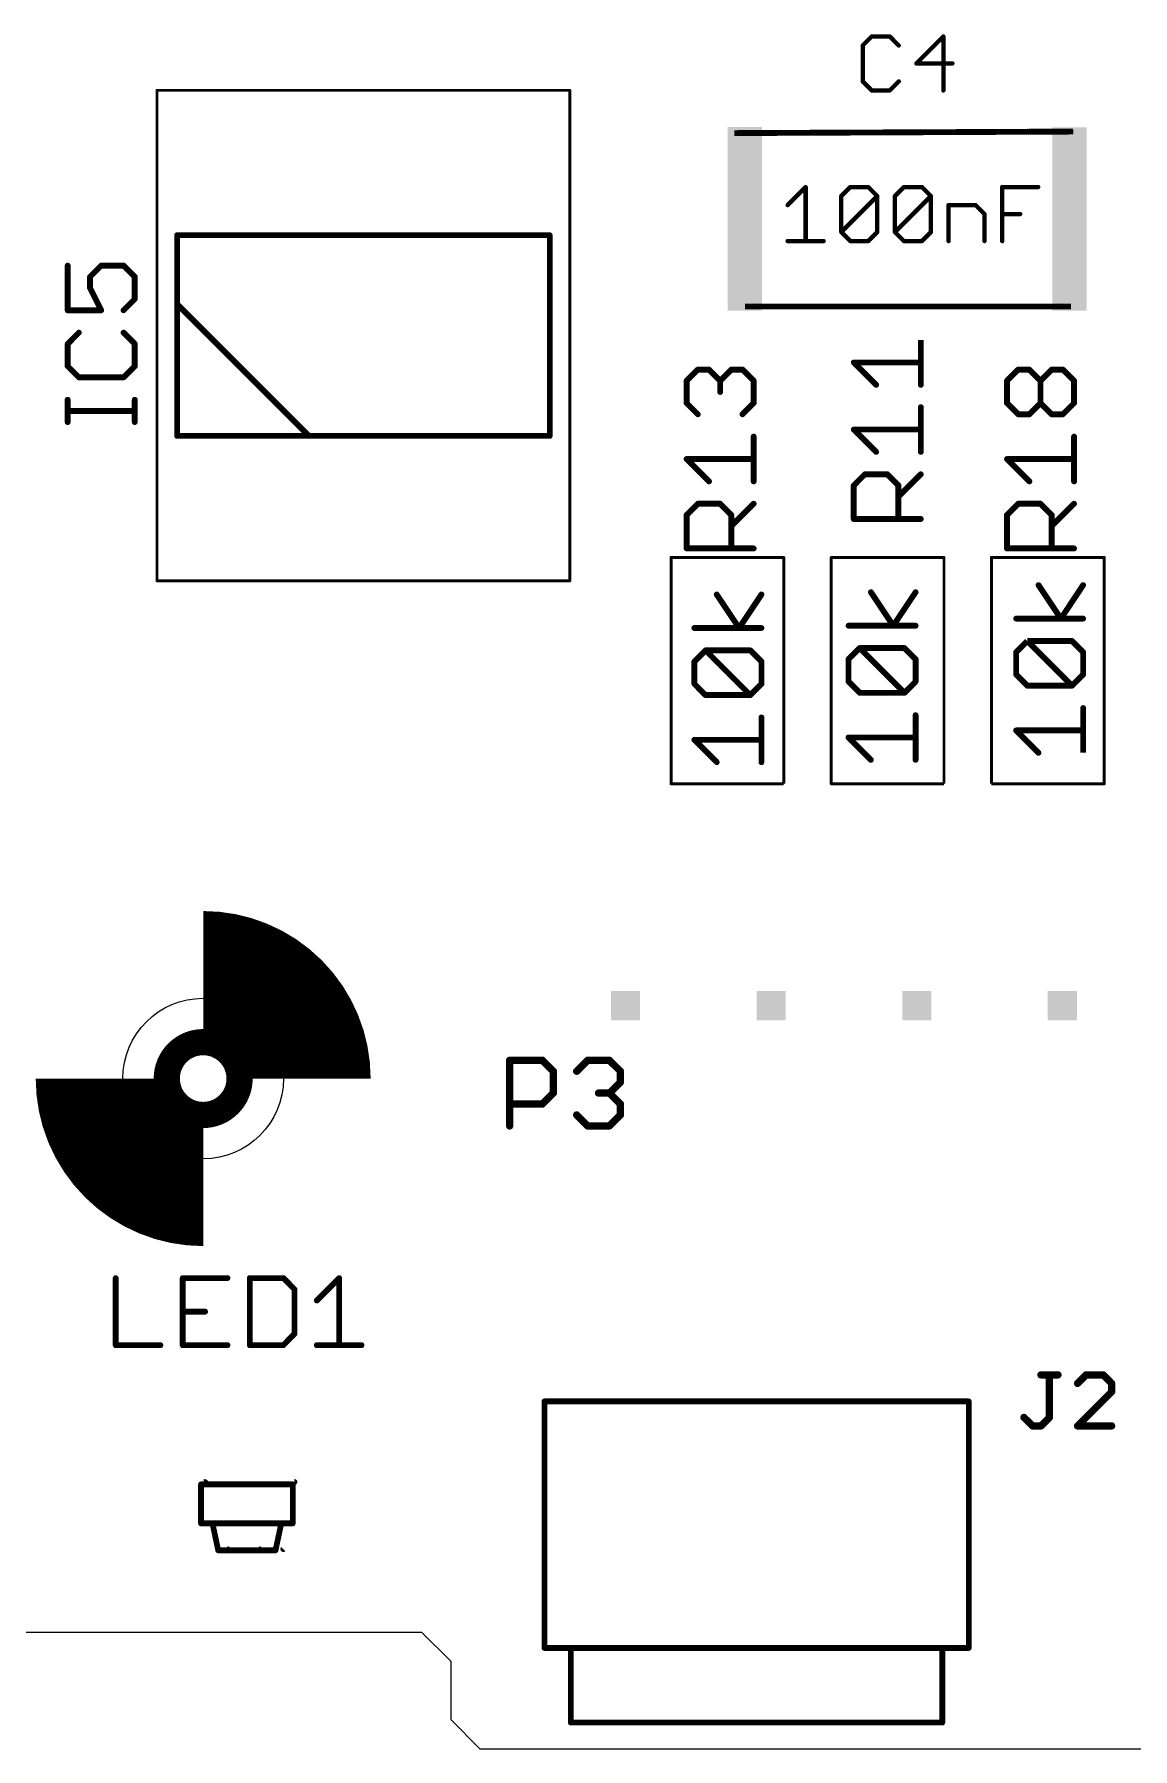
# Model space of a CAD drawing. Extents: x 2 to 123, y -4 to 52.
# Drawn here: x 86.97 to 106.13, y -4.32 to 25.57 of the extents above; entities that cross this region are included whole.
import ezdxf

# ---------------------------------------------------------------- set-up
doc = ezdxf.new("R2010")
doc.units = 0
doc.header["$MEASUREMENT"] = 0
doc.layers.get('0').update_dxf_attribs({"linetype": 'CONTINUOUS'})
for name, color, linetype in [('20', 53, 'CONTINUOUS'), ('25', 253, 'CONTINUOUS'), ('27', 253, 'CONTINUOUS'), ('39', 12, 'CONTINUOUS'), ('51', 253, 'CONTINUOUS')]:
    doc.layers.add(name, color=color, linetype=linetype)

# ---------------------------------------------------------------- blocks, each defined once
blk = doc.blocks.new('RECT')
blk.add_solid([(-0.5, -0.5), (0.5, -0.5), (-0.5, 0.5), (0.5, 0.5)])

msp = doc.modelspace()

# ---------------------------------------------------------------- linework, layer by layer
at = {"layer": '20'}
for p, q in [((66.04, -2.286), (93.726, -2.286)), ((93.726, -2.286), (94.234, -2.794)), ((94.234, -2.794), (94.234, -3.81)), ((94.234, -3.81), (94.742, -4.318)), ((94.742, -4.318), (107.442, -4.318))]:
    msp.add_line(p, q, dxfattribs=at)
msp.add_circle((89.916, 7.366), 1.4, dxfattribs=at)
at = {"layer": '25'}
for points, const_width in [([(101.577, 25.535), (101.42, 25.378)], 0.0762), ([(101.42, 25.378), (101.42, 24.751)], 0.0762), ([(101.89, 25.535), (101.577, 25.535)], 0.0762), ([(102.047, 25.378), (101.89, 25.535)], 0.0762), ([(102.826, 25.535), (102.356, 25.064)], 0.0762), ([(102.826, 24.594), (102.826, 25.535)], 0.0762), ([(102.356, 25.064), (102.983, 25.064)], 0.0762), ([(101.42, 24.751), (101.577, 24.594)], 0.0762), ([(101.577, 24.594), (101.89, 24.594)], 0.0762), ([(101.89, 24.594), (102.047, 24.751)], 0.0762), ([(87.553, 21.54), (87.553, 20.761)], 0.102), ([(87.943, 21.345), (88.138, 21.54)], 0.102), ([(88.138, 21.54), (88.527, 21.54)], 0.102), ([(88.527, 21.54), (88.722, 21.345)], 0.102), ([(87.943, 21.15), (87.943, 21.345)], 0.102), ([(88.722, 21.345), (88.722, 20.956)], 0.102), ([(88.138, 20.761), (87.943, 21.15)], 0.102), ([(88.722, 20.956), (88.527, 20.761)], 0.102), ([(87.553, 20.761), (88.138, 20.761)], 0.102), ([(87.748, 20.371), (87.553, 20.176)], 0.102), ([(88.722, 20.176), (88.527, 20.371)], 0.102), ([(87.553, 20.176), (87.553, 19.786)], 0.102), ([(88.722, 19.786), (88.722, 20.176)], 0.102), ([(102.432, 19.461), (102.432, 20.241)], 0.102), ([(87.553, 19.786), (87.748, 19.591)], 0.102), ([(88.527, 19.591), (88.722, 19.786)], 0.102), ([(98.348, 19.532), (98.543, 19.727)], 0.102), ([(98.543, 19.727), (98.738, 19.727)], 0.102), ([(98.738, 19.727), (98.933, 19.532)], 0.102), ([(98.933, 19.532), (99.127, 19.727)], 0.102), ([(99.127, 19.727), (99.322, 19.727)], 0.102), ([(99.322, 19.727), (99.517, 19.532)], 0.102), ([(101.653, 19.461), (101.263, 19.851)], 0.102), ([(101.263, 19.851), (102.432, 19.851)], 0.102), ([(103.936, 19.532), (104.131, 19.727)], 0.102), ([(104.131, 19.727), (104.326, 19.727)], 0.102), ([(104.326, 19.727), (104.52, 19.532)], 0.102), ([(104.52, 19.532), (104.715, 19.727)], 0.102), ([(104.715, 19.727), (104.91, 19.727)], 0.102), ([(104.91, 19.727), (105.105, 19.532)], 0.102), ([(87.748, 19.591), (88.527, 19.591)], 0.102), ([(98.348, 19.142), (98.348, 19.532)], 0.102), ([(98.933, 19.532), (98.933, 19.337)], 0.102), ([(99.517, 19.532), (99.517, 19.142)], 0.102), ([(103.936, 19.142), (103.936, 19.532)], 0.102), ([(104.52, 19.142), (104.52, 19.532)], 0.102), ([(105.105, 19.532), (105.105, 19.142)], 0.102), ([(87.553, 18.812), (87.553, 19.201)], 0.102), ([(88.722, 18.812), (88.722, 19.201)], 0.102), ([(98.543, 18.947), (98.348, 19.142)], 0.102), ([(99.517, 19.142), (99.322, 18.947)], 0.102), ([(104.131, 18.947), (103.936, 19.142)], 0.102), ([(104.52, 19.142), (104.326, 18.947)], 0.102), ([(104.715, 18.947), (104.52, 19.142)], 0.102), ([(105.105, 19.142), (104.91, 18.947)], 0.102), ([(88.722, 19.006), (87.553, 19.006)], 0.102), ([(102.432, 18.292), (102.432, 19.071)], 0.102), ([(104.326, 18.947), (104.131, 18.947)], 0.102), ([(104.91, 18.947), (104.715, 18.947)], 0.102), ([(99.517, 17.778), (99.517, 18.558)], 0.102), ([(101.653, 18.292), (101.263, 18.682)], 0.102), ([(101.263, 18.682), (102.432, 18.682)], 0.102), ([(105.105, 17.778), (105.105, 18.558)], 0.102), ([(98.738, 17.778), (98.348, 18.168)], 0.102), ([(98.348, 18.168), (99.517, 18.168)], 0.102), ([(101.263, 17.707), (101.458, 17.902)], 0.102), ([(101.458, 17.902), (101.847, 17.902)], 0.102), ([(101.847, 17.902), (102.042, 17.707)], 0.102), ([(102.042, 17.512), (102.432, 17.902)], 0.102), ([(104.326, 17.778), (103.936, 18.168)], 0.102), ([(103.936, 18.168), (105.105, 18.168)], 0.102), ([(101.263, 17.122), (101.263, 17.707)], 0.102), ([(102.042, 17.707), (102.042, 17.122)], 0.102), ([(98.348, 17.193), (98.543, 17.388)], 0.102), ([(98.543, 17.388), (98.933, 17.388)], 0.102), ([(98.933, 17.388), (99.127, 17.193)], 0.102), ([(99.127, 16.998), (99.517, 17.388)], 0.102), ([(103.936, 17.193), (104.131, 17.388)], 0.102), ([(104.131, 17.388), (104.52, 17.388)], 0.102), ([(104.52, 17.388), (104.715, 17.193)], 0.102), ([(104.715, 16.998), (105.105, 17.388)], 0.102), ([(98.348, 16.609), (98.348, 17.193)], 0.102), ([(99.127, 17.193), (99.127, 16.609)], 0.102), ([(102.432, 17.122), (101.263, 17.122)], 0.102), ([(103.936, 16.609), (103.936, 17.193)], 0.102), ([(104.715, 17.193), (104.715, 16.609)], 0.102), ([(99.517, 16.609), (98.348, 16.609)], 0.102), ([(105.105, 16.609), (103.936, 16.609)], 0.102), ([(95.261, 6.54), (95.261, 7.684)], 0.127), ([(95.261, 7.684), (95.833, 7.684)], 0.127), ([(95.833, 7.684), (96.023, 7.494)], 0.127), ([(96.023, 7.494), (96.023, 7.112)], 0.127), ([(96.43, 7.494), (96.621, 7.684)], 0.127), ([(96.621, 7.684), (97.002, 7.684)], 0.127), ([(97.002, 7.684), (97.193, 7.494)], 0.127), ([(97.193, 7.494), (97.193, 7.303)], 0.127), ([(96.023, 7.112), (95.833, 6.922)], 0.127), ([(97.002, 7.112), (96.811, 7.112)], 0.127), ([(97.193, 7.303), (97.002, 7.112)], 0.127), ([(97.002, 7.112), (97.193, 6.922)], 0.127), ([(95.833, 6.922), (95.261, 6.922)], 0.127), ([(97.193, 6.922), (97.193, 6.731)], 0.127), ([(96.621, 6.54), (96.43, 6.731)], 0.127), ([(97.002, 6.54), (96.621, 6.54)], 0.127), ([(97.193, 6.731), (97.002, 6.54)], 0.127), ([(88.39, 3.887), (88.39, 2.718)], 0.102), ([(90.339, 3.887), (89.559, 3.887)], 0.102), ([(89.559, 3.887), (89.559, 2.718)], 0.102), ([(90.729, 3.887), (90.729, 2.718)], 0.102), ([(91.314, 3.887), (90.729, 3.887)], 0.102), ([(91.508, 3.692), (91.314, 3.887)], 0.102), ([(91.898, 3.497), (92.288, 3.887)], 0.102), ([(92.288, 3.887), (92.288, 2.718)], 0.102), ([(91.508, 2.913), (91.508, 3.692)], 0.102), ([(89.559, 3.303), (89.949, 3.303)], 0.102), ([(88.39, 2.718), (89.17, 2.718)], 0.102), ([(89.559, 2.718), (90.339, 2.718)], 0.102), ([(90.729, 2.718), (91.314, 2.718)], 0.102), ([(91.314, 2.718), (91.508, 2.913)], 0.102), ([(91.898, 2.718), (92.678, 2.718)], 0.102), ([(104.528, 2.2), (104.825, 2.2)], 0.127), ([(104.676, 1.458), (104.676, 2.2)], 0.127), ([(105.315, 2.2), (105.167, 2.051)], 0.127), ([(105.612, 2.2), (105.315, 2.2)], 0.127), ([(105.76, 2.051), (105.612, 2.2)], 0.127), ([(105.76, 1.903), (105.76, 2.051)], 0.127), ([(105.167, 1.31), (105.76, 1.903)], 0.127), ([(104.231, 1.458), (104.38, 1.31)], 0.127), ([(104.528, 1.31), (104.676, 1.458)], 0.127), ([(104.38, 1.31), (104.528, 1.31)], 0.127), ([(105.76, 1.31), (105.167, 1.31)], 0.127)]:
    msp.add_lwpolyline(points, dxfattribs=dict(at, const_width=const_width))
for points, const_width in [([(101.439, 25.378, 1), (101.401, 25.378)], 0.0381), ([(101.407, 25.391, 1), (101.434, 25.364)], 0.0381), ([(101.577, 25.554, 1), (101.577, 25.516)], 0.0381), ([(101.59, 25.521, 1), (101.563, 25.548)], 0.0381), ([(101.904, 25.548, 1), (101.877, 25.521)], 0.0381), ([(101.89, 25.516, 1), (101.89, 25.554)], 0.0381), ([(102.034, 25.364, 1), (102.061, 25.391)], 0.0381), ([(102.845, 25.535, 1), (102.807, 25.535)], 0.0381), ([(102.839, 25.521, 1), (102.812, 25.548)], 0.0381), ([(102.342, 25.078, 1), (102.369, 25.051)], 0.0381), ([(102.356, 25.084, 1), (102.356, 25.045)], 0.0381), ([(102.983, 25.045, 1), (102.983, 25.084)], 0.0381), ([(101.434, 24.764, 1), (101.407, 24.737)], 0.0381), ([(101.401, 24.751, 1), (101.439, 24.751)], 0.0381), ([(101.577, 24.613, 1), (101.577, 24.575)], 0.0381), ([(101.563, 24.581, 1), (101.59, 24.608)], 0.0381), ([(101.877, 24.608, 1), (101.904, 24.581)], 0.0381), ([(101.89, 24.575, 1), (101.89, 24.613)], 0.0381), ([(102.061, 24.737, 1), (102.034, 24.764)], 0.0381), ([(102.807, 24.594, 1), (102.845, 24.594)], 0.0381), ([(102.551, 22.026, 1), (102.5, 22.026)], 0.0508), ([(87.578, 21.54, 1), (87.527, 21.54)], 0.0508), ([(88.138, 21.566, 1), (88.138, 21.515)], 0.0508), ([(88.156, 21.522, 1), (88.12, 21.558)], 0.0508), ([(88.545, 21.558, 1), (88.509, 21.522)], 0.0508), ([(88.527, 21.515, 1), (88.527, 21.566)], 0.0508), ([(87.968, 21.345, 1), (87.917, 21.345)], 0.0508), ([(87.925, 21.363, 1), (87.961, 21.327)], 0.0508), ([(88.748, 21.345, 1), (88.697, 21.345)], 0.0508), ([(88.704, 21.327, 1), (88.74, 21.363)], 0.0508), ([(87.965, 21.162, 1), (87.92, 21.139)], 0.0508), ([(87.917, 21.15, 1), (87.968, 21.15)], 0.0508), ([(88.697, 20.956, 1), (88.748, 20.956)], 0.0508), ([(88.74, 20.938, 1), (88.704, 20.974)], 0.0508), ([(87.553, 20.786, 1), (87.553, 20.735)], 0.0508), ([(87.527, 20.761, 1), (87.578, 20.761)], 0.0508), ([(88.115, 20.749, 1), (88.16, 20.772)], 0.0508), ([(88.138, 20.735, 1), (88.138, 20.786)], 0.0508), ([(88.509, 20.779, 1), (88.545, 20.743)], 0.0508), ([(87.766, 20.353, 1), (87.73, 20.389)], 0.0508), ([(88.545, 20.389, 1), (88.509, 20.353)], 0.0508), ([(87.578, 20.176, 1), (87.527, 20.176)], 0.0508), ([(87.535, 20.194, 1), (87.571, 20.158)], 0.0508), ([(88.748, 20.176, 1), (88.697, 20.176)], 0.0508), ([(88.704, 20.158, 1), (88.74, 20.194)], 0.0508), ([(87.571, 19.804, 1), (87.535, 19.768)], 0.0508), ([(87.527, 19.786, 1), (87.578, 19.786)], 0.0508), ([(88.697, 19.786, 1), (88.748, 19.786)], 0.0508), ([(88.74, 19.768, 1), (88.704, 19.804)], 0.0508), ([(98.543, 19.752, 1), (98.543, 19.702)], 0.0508), ([(98.561, 19.709, 1), (98.525, 19.745)], 0.0508), ([(98.756, 19.745, 1), (98.72, 19.709)], 0.0508), ([(98.738, 19.702, 1), (98.738, 19.752)], 0.0508), ([(99.127, 19.752, 1), (99.127, 19.702)], 0.0508), ([(99.145, 19.709, 1), (99.109, 19.745)], 0.0508), ([(99.34, 19.745, 1), (99.304, 19.709)], 0.0508), ([(99.322, 19.702, 1), (99.322, 19.752)], 0.0508), ([(101.281, 19.869, 1), (101.245, 19.833)], 0.0508), ([(101.263, 19.876, 1), (101.263, 19.826)], 0.0508), ([(102.432, 19.826, 1), (102.432, 19.876)], 0.0508), ([(104.131, 19.752, 1), (104.131, 19.702)], 0.0508), ([(104.149, 19.709, 1), (104.113, 19.745)], 0.0508), ([(104.344, 19.745, 1), (104.308, 19.709)], 0.0508), ([(104.326, 19.702, 1), (104.326, 19.752)], 0.0508), ([(104.715, 19.752, 1), (104.715, 19.702)], 0.0508), ([(104.733, 19.709, 1), (104.697, 19.745)], 0.0508), ([(104.928, 19.745, 1), (104.892, 19.709)], 0.0508), ([(104.91, 19.702, 1), (104.91, 19.752)], 0.0508), ([(87.748, 19.617, 1), (87.748, 19.566)], 0.0508), ([(87.73, 19.573, 1), (87.766, 19.609)], 0.0508), ([(88.509, 19.609, 1), (88.545, 19.573)], 0.0508), ([(88.527, 19.566, 1), (88.527, 19.617)], 0.0508), ([(98.373, 19.532, 1), (98.322, 19.532)], 0.0508), ([(98.33, 19.55, 1), (98.366, 19.514)], 0.0508), ([(98.958, 19.532, 1), (98.907, 19.532)], 0.0508), ([(98.915, 19.55, 1), (98.951, 19.514)], 0.0508), ([(98.915, 19.514, 1), (98.951, 19.55)], 0.0508), ([(99.543, 19.532, 1), (99.492, 19.532)], 0.0508), ([(99.499, 19.514, 1), (99.535, 19.55)], 0.0508), ([(101.635, 19.443, 1), (101.671, 19.479)], 0.0508), ([(102.407, 19.461, 1), (102.458, 19.461)], 0.0508), ([(103.961, 19.532, 1), (103.91, 19.532)], 0.0508), ([(103.918, 19.55, 1), (103.954, 19.514)], 0.0508), ([(104.546, 19.532, 1), (104.495, 19.532)], 0.0508), ([(104.502, 19.55, 1), (104.538, 19.514)], 0.0508), ([(104.502, 19.514, 1), (104.538, 19.55)], 0.0508), ([(105.131, 19.532, 1), (105.08, 19.532)], 0.0508), ([(105.087, 19.514, 1), (105.123, 19.55)], 0.0508), ([(87.578, 19.201, 1), (87.527, 19.201)], 0.0508), ([(88.748, 19.201, 1), (88.697, 19.201)], 0.0508), ([(98.366, 19.16, 1), (98.33, 19.124)], 0.0508), ([(98.322, 19.142, 1), (98.373, 19.142)], 0.0508), ([(98.907, 19.337, 1), (98.958, 19.337)], 0.0508), ([(99.492, 19.142, 1), (99.543, 19.142)], 0.0508), ([(99.535, 19.124, 1), (99.499, 19.16)], 0.0508), ([(103.954, 19.16, 1), (103.918, 19.124)], 0.0508), ([(103.91, 19.142, 1), (103.961, 19.142)], 0.0508), ([(104.538, 19.16, 1), (104.502, 19.124)], 0.0508), ([(104.495, 19.142, 1), (104.546, 19.142)], 0.0508), ([(104.538, 19.124, 1), (104.502, 19.16)], 0.0508), ([(105.08, 19.142, 1), (105.131, 19.142)], 0.0508), ([(105.123, 19.124, 1), (105.087, 19.16)], 0.0508), ([(87.553, 19.032, 1), (87.553, 18.981)], 0.0508), ([(87.527, 18.812, 1), (87.578, 18.812)], 0.0508), ([(88.697, 18.812, 1), (88.748, 18.812)], 0.0508), ([(88.722, 18.981, 1), (88.722, 19.032)], 0.0508), ([(98.525, 18.929, 1), (98.561, 18.965)], 0.0508), ([(99.304, 18.965, 1), (99.34, 18.929)], 0.0508), ([(102.458, 19.071, 1), (102.407, 19.071)], 0.0508), ([(104.131, 18.973, 1), (104.131, 18.922)], 0.0508), ([(104.113, 18.929, 1), (104.149, 18.965)], 0.0508), ([(104.308, 18.965, 1), (104.344, 18.929)], 0.0508), ([(104.326, 18.922, 1), (104.326, 18.973)], 0.0508), ([(104.715, 18.973, 1), (104.715, 18.922)], 0.0508), ([(104.697, 18.929, 1), (104.733, 18.965)], 0.0508), ([(104.892, 18.965, 1), (104.928, 18.929)], 0.0508), ([(104.91, 18.922, 1), (104.91, 18.973)], 0.0508), ([(99.543, 18.558, 1), (99.492, 18.558)], 0.0508), ([(101.281, 18.7, 1), (101.245, 18.664)], 0.0508), ([(101.263, 18.707, 1), (101.263, 18.656)], 0.0508), ([(102.432, 18.656, 1), (102.432, 18.707)], 0.0508), ([(105.131, 18.558, 1), (105.08, 18.558)], 0.0508), ([(101.635, 18.274, 1), (101.671, 18.31)], 0.0508), ([(102.407, 18.292, 1), (102.458, 18.292)], 0.0508), ([(98.366, 18.186, 1), (98.33, 18.15)], 0.0508), ([(98.348, 18.193, 1), (98.348, 18.142)], 0.0508), ([(99.517, 18.142, 1), (99.517, 18.193)], 0.0508), ([(101.458, 17.927, 1), (101.458, 17.877)], 0.0508), ([(101.476, 17.884, 1), (101.44, 17.92)], 0.0508), ([(101.865, 17.92, 1), (101.829, 17.884)], 0.0508), ([(101.847, 17.877, 1), (101.847, 17.927)], 0.0508), ([(102.45, 17.884, 1), (102.414, 17.92)], 0.0508), ([(103.954, 18.186, 1), (103.918, 18.15)], 0.0508), ([(103.936, 18.193, 1), (103.936, 18.142)], 0.0508), ([(105.105, 18.142, 1), (105.105, 18.193)], 0.0508), ([(98.72, 17.76, 1), (98.756, 17.796)], 0.0508), ([(99.492, 17.778, 1), (99.543, 17.778)], 0.0508), ([(101.288, 17.707, 1), (101.237, 17.707)], 0.0508), ([(101.245, 17.725, 1), (101.281, 17.689)], 0.0508), ([(102.068, 17.707, 1), (102.017, 17.707)], 0.0508), ([(102.024, 17.689, 1), (102.06, 17.725)], 0.0508), ([(104.308, 17.76, 1), (104.344, 17.796)], 0.0508), ([(105.08, 17.778, 1), (105.131, 17.778)], 0.0508), ([(98.543, 17.414, 1), (98.543, 17.363)], 0.0508), ([(98.561, 17.37, 1), (98.525, 17.406)], 0.0508), ([(98.951, 17.406, 1), (98.915, 17.37)], 0.0508), ([(98.933, 17.363, 1), (98.933, 17.414)], 0.0508), ([(99.535, 17.37, 1), (99.499, 17.406)], 0.0508), ([(102.024, 17.53, 1), (102.06, 17.494)], 0.0508), ([(104.131, 17.414, 1), (104.131, 17.363)], 0.0508), ([(104.149, 17.37, 1), (104.113, 17.406)], 0.0508), ([(104.538, 17.406, 1), (104.502, 17.37)], 0.0508), ([(104.52, 17.363, 1), (104.52, 17.414)], 0.0508), ([(105.123, 17.37, 1), (105.087, 17.406)], 0.0508), ([(98.373, 17.193, 1), (98.322, 17.193)], 0.0508), ([(98.33, 17.211, 1), (98.366, 17.175)], 0.0508), ([(99.153, 17.193, 1), (99.102, 17.193)], 0.0508), ([(99.109, 17.016, 1), (99.145, 16.98)], 0.0508), ([(99.109, 17.175, 1), (99.145, 17.211)], 0.0508), ([(101.263, 17.148, 1), (101.263, 17.097)], 0.0508), ([(101.237, 17.122, 1), (101.288, 17.122)], 0.0508), ([(102.017, 17.122, 1), (102.068, 17.122)], 0.0508), ([(102.432, 17.097, 1), (102.432, 17.148)], 0.0508), ([(103.961, 17.193, 1), (103.91, 17.193)], 0.0508), ([(103.918, 17.211, 1), (103.954, 17.175)], 0.0508), ([(104.741, 17.193, 1), (104.69, 17.193)], 0.0508), ([(104.697, 17.016, 1), (104.733, 16.98)], 0.0508), ([(104.697, 17.175, 1), (104.733, 17.211)], 0.0508), ([(98.348, 16.634, 1), (98.348, 16.583)], 0.0508), ([(98.322, 16.609, 1), (98.373, 16.609)], 0.0508), ([(99.102, 16.609, 1), (99.153, 16.609)], 0.0508), ([(99.517, 16.583, 1), (99.517, 16.634)], 0.0508), ([(103.936, 16.634, 1), (103.936, 16.583)], 0.0508), ([(103.91, 16.609, 1), (103.961, 16.609)], 0.0508), ([(104.69, 16.609, 1), (104.741, 16.609)], 0.0508), ([(105.105, 16.583, 1), (105.105, 16.634)], 0.0508), ([(95.293, 7.684, 1), (95.229, 7.684)], 0.0635), ([(95.261, 7.716, 1), (95.261, 7.653)], 0.0635), ([(95.855, 7.707, 1), (95.81, 7.662)], 0.0635), ([(95.833, 7.653, 1), (95.833, 7.716)], 0.0635), ([(96.055, 7.494, 1), (95.992, 7.494)], 0.0635), ([(96.001, 7.471, 1), (96.046, 7.516)], 0.0635), ([(96.408, 7.516, 1), (96.453, 7.471)], 0.0635), ([(96.621, 7.716, 1), (96.621, 7.653)], 0.0635), ([(96.643, 7.662, 1), (96.598, 7.707)], 0.0635), ([(97.025, 7.707, 1), (96.98, 7.662)], 0.0635), ([(97.002, 7.653, 1), (97.002, 7.716)], 0.0635), ([(97.225, 7.494, 1), (97.161, 7.494)], 0.0635), ([(97.17, 7.471, 1), (97.215, 7.516)], 0.0635), ([(96.046, 7.09, 1), (96.001, 7.135)], 0.0635), ([(96.811, 7.144, 1), (96.811, 7.081)], 0.0635), ([(97.025, 7.135, 1), (96.98, 7.09)], 0.0635), ([(97.002, 7.081, 1), (97.002, 7.144)], 0.0635), ([(97.161, 7.303, 1), (97.225, 7.303)], 0.0635), ([(97.215, 7.281, 1), (97.17, 7.326)], 0.0635), ([(95.261, 6.954, 1), (95.261, 6.89)], 0.0635), ([(95.81, 6.944, 1), (95.855, 6.899)], 0.0635), ([(95.833, 6.89, 1), (95.833, 6.954)], 0.0635), ([(95.992, 7.112, 1), (96.055, 7.112)], 0.0635), ([(96.98, 7.135, 1), (97.025, 7.09)], 0.0635), ([(97.225, 6.922, 1), (97.161, 6.922)], 0.0635), ([(97.17, 6.899, 1), (97.215, 6.944)], 0.0635), ([(96.453, 6.754, 1), (96.408, 6.709)], 0.0635), ([(96.621, 6.572, 1), (96.621, 6.509)], 0.0635), ([(96.598, 6.518, 1), (96.643, 6.563)], 0.0635), ([(96.98, 6.563, 1), (97.025, 6.518)], 0.0635), ([(97.002, 6.509, 1), (97.002, 6.572)], 0.0635), ([(97.161, 6.731, 1), (97.225, 6.731)], 0.0635), ([(97.215, 6.709, 1), (97.17, 6.754)], 0.0635), ([(95.229, 6.54, 1), (95.293, 6.54)], 0.0635), ([(88.415, 3.887, 1), (88.365, 3.887)], 0.0508), ([(89.559, 3.913, 1), (89.559, 3.862)], 0.0508), ([(89.585, 3.887, 1), (89.534, 3.887)], 0.0508), ([(90.339, 3.862, 1), (90.339, 3.913)], 0.0508), ([(90.754, 3.887, 1), (90.703, 3.887)], 0.0508), ([(90.729, 3.913, 1), (90.729, 3.862)], 0.0508), ([(91.332, 3.905, 1), (91.296, 3.869)], 0.0508), ([(91.314, 3.862, 1), (91.314, 3.913)], 0.0508), ([(92.313, 3.887, 1), (92.263, 3.887)], 0.0508), ([(92.306, 3.869, 1), (92.27, 3.905)], 0.0508), ([(91.534, 3.692, 1), (91.483, 3.692)], 0.0508), ([(91.49, 3.674, 1), (91.526, 3.71)], 0.0508), ([(89.559, 3.328, 1), (89.559, 3.277)], 0.0508), ([(89.949, 3.277, 1), (89.949, 3.328)], 0.0508), ([(91.88, 3.515, 1), (91.916, 3.479)], 0.0508), ([(88.39, 2.743, 1), (88.39, 2.692)], 0.0508), ([(88.365, 2.718, 1), (88.415, 2.718)], 0.0508), ([(89.17, 2.692, 1), (89.17, 2.743)], 0.0508), ([(89.559, 2.743, 1), (89.559, 2.692)], 0.0508), ([(89.534, 2.718, 1), (89.585, 2.718)], 0.0508), ([(90.339, 2.692, 1), (90.339, 2.743)], 0.0508), ([(90.729, 2.743, 1), (90.729, 2.692)], 0.0508), ([(90.703, 2.718, 1), (90.754, 2.718)], 0.0508), ([(91.296, 2.736, 1), (91.332, 2.7)], 0.0508), ([(91.314, 2.692, 1), (91.314, 2.743)], 0.0508), ([(91.483, 2.913, 1), (91.534, 2.913)], 0.0508), ([(91.526, 2.895, 1), (91.49, 2.931)], 0.0508), ([(91.898, 2.743, 1), (91.898, 2.692)], 0.0508), ([(92.263, 2.718, 1), (92.313, 2.718)], 0.0508), ([(92.678, 2.692, 1), (92.678, 2.743)], 0.0508), ([(104.528, 2.232, 1), (104.528, 2.168)], 0.0635), ([(104.708, 2.2, 1), (104.645, 2.2)], 0.0635), ([(104.825, 2.168, 1), (104.825, 2.232)], 0.0635), ([(105.145, 2.074, 1), (105.189, 2.029)], 0.0635), ([(105.315, 2.232, 1), (105.315, 2.168)], 0.0635), ([(105.338, 2.177, 1), (105.293, 2.222)], 0.0635), ([(105.634, 2.222, 1), (105.589, 2.177)], 0.0635), ([(105.612, 2.168, 1), (105.612, 2.232)], 0.0635), ([(105.792, 2.051, 1), (105.728, 2.051)], 0.0635), ([(105.738, 2.029, 1), (105.783, 2.074)], 0.0635), ([(105.728, 1.903, 1), (105.792, 1.903)], 0.0635), ([(105.783, 1.881, 1), (105.738, 1.926)], 0.0635), ([(104.254, 1.481, 1), (104.209, 1.436)], 0.0635), ([(104.699, 1.436, 1), (104.654, 1.481)], 0.0635), ([(104.38, 1.342, 1), (104.38, 1.278)], 0.0635), ([(104.357, 1.288, 1), (104.402, 1.333)], 0.0635), ([(104.506, 1.333, 1), (104.55, 1.288)], 0.0635), ([(104.528, 1.278, 1), (104.528, 1.342)], 0.0635), ([(104.645, 1.458, 1), (104.708, 1.458)], 0.0635), ([(105.167, 1.342, 1), (105.167, 1.278)], 0.0635), ([(105.145, 1.333, 1), (105.189, 1.288)], 0.0635), ([(105.76, 1.278, 1), (105.76, 1.342)], 0.0635)]:
    msp.add_lwpolyline(points, format="xyb", dxfattribs=dict(at, const_width=const_width))
at = {"layer": '27'}
for points, const_width in [([(100.11, 22.595), (100.424, 22.909)], 0.0762), ([(100.424, 22.909), (100.424, 21.968)], 0.0762), ([(101.046, 22.752), (101.203, 22.909)], 0.0762), ([(101.046, 22.125), (101.046, 22.752)], 0.0762), ([(101.046, 22.125), (101.673, 22.752)], 0.0762), ([(101.203, 22.909), (101.516, 22.909)], 0.0762), ([(101.516, 22.909), (101.673, 22.752)], 0.0762), ([(101.673, 22.752), (101.673, 22.125)], 0.0762), ([(101.981, 22.752), (102.138, 22.909)], 0.0762), ([(101.981, 22.125), (101.981, 22.752)], 0.0762), ([(101.981, 22.125), (102.609, 22.752)], 0.0762), ([(102.138, 22.909), (102.452, 22.909)], 0.0762), ([(102.452, 22.909), (102.609, 22.752)], 0.0762), ([(102.609, 22.752), (102.609, 22.125)], 0.0762), ([(103.853, 21.968), (103.853, 22.909)], 0.0762), ([(103.853, 22.909), (104.48, 22.909)], 0.0762), ([(102.917, 21.968), (102.917, 22.595)], 0.0762), ([(102.917, 22.595), (103.387, 22.595)], 0.0762), ([(103.387, 22.595), (103.544, 22.439)], 0.0762), ([(103.544, 22.439), (103.544, 21.968)], 0.0762), ([(103.853, 22.439), (104.166, 22.439)], 0.0762), ([(101.203, 21.968), (101.046, 22.125)], 0.0762), ([(101.673, 22.125), (101.516, 21.968)], 0.0762), ([(102.138, 21.968), (101.981, 22.125)], 0.0762), ([(102.609, 22.125), (102.452, 21.968)], 0.0762), ([(100.11, 21.968), (100.738, 21.968)], 0.0762), ([(101.516, 21.968), (101.203, 21.968)], 0.0762), ([(102.452, 21.968), (102.138, 21.968)], 0.0762), ([(99.263, 15.221), (98.873, 15.806)], 0.102), ([(99.653, 15.806), (99.263, 15.221)], 0.102), ([(101.952, 15.261), (101.562, 15.846)], 0.102), ([(102.342, 15.846), (101.952, 15.261)], 0.102), ([(104.875, 15.385), (104.485, 15.97)], 0.102), ([(105.264, 15.97), (104.875, 15.385)], 0.102), ([(99.653, 15.221), (98.483, 15.221)], 0.102), ([(102.342, 15.261), (101.172, 15.261)], 0.102), ([(105.264, 15.385), (104.095, 15.385)], 0.102), ([(104.095, 14.8), (104.29, 14.995)], 0.102), ([(104.29, 14.995), (105.069, 14.995)], 0.102), ([(105.069, 14.216), (104.29, 14.995)], 0.102), ([(105.069, 14.995), (105.264, 14.8)], 0.102), ([(98.483, 14.637), (98.678, 14.831)], 0.102), ([(98.483, 14.247), (98.483, 14.637)], 0.102), ([(98.678, 14.831), (99.458, 14.831)], 0.102), ([(99.458, 14.052), (98.678, 14.831)], 0.102), ([(99.458, 14.831), (99.653, 14.637)], 0.102), ([(99.653, 14.637), (99.653, 14.247)], 0.102), ([(101.172, 14.677), (101.367, 14.872)], 0.102), ([(101.172, 14.287), (101.172, 14.677)], 0.102), ([(101.367, 14.872), (102.147, 14.872)], 0.102), ([(102.147, 14.092), (101.367, 14.872)], 0.102), ([(102.147, 14.872), (102.342, 14.677)], 0.102), ([(102.342, 14.677), (102.342, 14.287)], 0.102), ([(104.095, 14.411), (104.095, 14.8)], 0.102), ([(105.264, 14.8), (105.264, 14.411)], 0.102), ([(104.29, 14.216), (104.095, 14.411)], 0.102), ([(105.264, 14.411), (105.069, 14.216)], 0.102), ([(98.678, 14.052), (98.483, 14.247)], 0.102), ([(99.458, 14.052), (98.678, 14.052)], 0.102), ([(99.653, 14.247), (99.458, 14.052)], 0.102), ([(101.367, 14.092), (101.172, 14.287)], 0.102), ([(102.147, 14.092), (101.367, 14.092)], 0.102), ([(102.342, 14.287), (102.147, 14.092)], 0.102), ([(105.069, 14.216), (104.29, 14.216)], 0.102), ([(102.342, 12.923), (102.342, 13.702)], 0.102), ([(105.264, 13.046), (105.264, 13.826)], 0.102), ([(99.653, 12.882), (99.653, 13.662)], 0.102), ([(104.485, 13.046), (104.095, 13.436)], 0.102), ([(104.095, 13.436), (105.264, 13.436)], 0.102), ([(98.873, 12.882), (98.483, 13.272)], 0.102), ([(98.483, 13.272), (99.653, 13.272)], 0.102), ([(101.562, 12.923), (101.172, 13.312)], 0.102), ([(101.172, 13.312), (102.342, 13.312)], 0.102)]:
    msp.add_lwpolyline(points, dxfattribs=dict(at, const_width=const_width))
for points, const_width in [([(100.443, 22.909, 1), (100.405, 22.909)], 0.0381), ([(100.437, 22.895, 1), (100.411, 22.922)], 0.0381), ([(101.065, 22.752, 1), (101.027, 22.752)], 0.0381), ([(101.032, 22.766, 1), (101.059, 22.739)], 0.0381), ([(101.203, 22.928, 1), (101.203, 22.89)], 0.0381), ([(101.216, 22.895, 1), (101.189, 22.922)], 0.0381), ([(101.53, 22.922, 1), (101.503, 22.895)], 0.0381), ([(101.516, 22.89, 1), (101.516, 22.928)], 0.0381), ([(101.692, 22.752, 1), (101.654, 22.752)], 0.0381), ([(101.687, 22.739, 1), (101.66, 22.766)], 0.0381), ([(101.66, 22.739, 1), (101.687, 22.766)], 0.0381), ([(102.001, 22.752, 1), (101.962, 22.752)], 0.0381), ([(101.968, 22.766, 1), (101.995, 22.739)], 0.0381), ([(102.138, 22.928, 1), (102.138, 22.89)], 0.0381), ([(102.152, 22.895, 1), (102.125, 22.922)], 0.0381), ([(102.465, 22.922, 1), (102.438, 22.895)], 0.0381), ([(102.452, 22.89, 1), (102.452, 22.928)], 0.0381), ([(102.628, 22.752, 1), (102.59, 22.752)], 0.0381), ([(102.622, 22.739, 1), (102.595, 22.766)], 0.0381), ([(102.595, 22.739, 1), (102.622, 22.766)], 0.0381), ([(103.872, 22.909, 1), (103.833, 22.909)], 0.0381), ([(103.853, 22.928, 1), (103.853, 22.89)], 0.0381), ([(104.48, 22.89, 1), (104.48, 22.928)], 0.0381), ([(100.097, 22.609, 1), (100.124, 22.582)], 0.0381), ([(102.936, 22.595, 1), (102.898, 22.595)], 0.0381), ([(102.917, 22.614, 1), (102.917, 22.576)], 0.0381), ([(103.401, 22.609, 1), (103.374, 22.582)], 0.0381), ([(103.387, 22.576, 1), (103.387, 22.614)], 0.0381), ([(103.563, 22.439, 1), (103.525, 22.439)], 0.0381), ([(103.531, 22.425, 1), (103.558, 22.452)], 0.0381), ([(103.853, 22.458, 1), (103.853, 22.42)], 0.0381), ([(104.166, 22.42, 1), (104.166, 22.458)], 0.0381), ([(101.059, 22.138, 1), (101.032, 22.112)], 0.0381), ([(101.032, 22.138, 1), (101.059, 22.112)], 0.0381), ([(101.027, 22.125, 1), (101.065, 22.125)], 0.0381), ([(101.654, 22.125, 1), (101.692, 22.125)], 0.0381), ([(101.687, 22.112, 1), (101.66, 22.138)], 0.0381), ([(101.995, 22.138, 1), (101.968, 22.112)], 0.0381), ([(101.968, 22.138, 1), (101.995, 22.112)], 0.0381), ([(101.962, 22.125, 1), (102.001, 22.125)], 0.0381), ([(102.59, 22.125, 1), (102.628, 22.125)], 0.0381), ([(102.622, 22.112, 1), (102.595, 22.138)], 0.0381), ([(100.11, 21.987, 1), (100.11, 21.949)], 0.0381), ([(100.405, 21.968, 1), (100.443, 21.968)], 0.0381), ([(100.738, 21.949, 1), (100.738, 21.987)], 0.0381), ([(101.203, 21.987, 1), (101.203, 21.949)], 0.0381), ([(101.189, 21.955, 1), (101.216, 21.982)], 0.0381), ([(101.503, 21.982, 1), (101.53, 21.955)], 0.0381), ([(101.516, 21.949, 1), (101.516, 21.987)], 0.0381), ([(102.138, 21.987, 1), (102.138, 21.949)], 0.0381), ([(102.125, 21.955, 1), (102.152, 21.982)], 0.0381), ([(102.438, 21.982, 1), (102.465, 21.955)], 0.0381), ([(102.452, 21.949, 1), (102.452, 21.987)], 0.0381), ([(102.898, 21.968, 1), (102.936, 21.968)], 0.0381), ([(103.525, 21.968, 1), (103.563, 21.968)], 0.0381), ([(103.833, 21.968, 1), (103.872, 21.968)], 0.0381), ([(98.894, 15.82, 1), (98.852, 15.792)], 0.0508), ([(99.674, 15.792, 1), (99.631, 15.82)], 0.0508), ([(101.583, 15.86, 1), (101.541, 15.832)], 0.0508), ([(102.363, 15.832, 1), (102.321, 15.86)], 0.0508), ([(104.506, 15.984, 1), (104.464, 15.956)], 0.0508), ([(105.285, 15.956, 1), (105.243, 15.984)], 0.0508), ([(98.483, 15.247, 1), (98.483, 15.196)], 0.0508), ([(99.242, 15.235, 1), (99.284, 15.207)], 0.0508), ([(99.242, 15.207, 1), (99.284, 15.235)], 0.0508), ([(99.653, 15.196, 1), (99.653, 15.247)], 0.0508), ([(101.172, 15.287, 1), (101.172, 15.236)], 0.0508), ([(101.931, 15.275, 1), (101.973, 15.247)], 0.0508), ([(101.931, 15.247, 1), (101.973, 15.275)], 0.0508), ([(102.342, 15.236, 1), (102.342, 15.287)], 0.0508), ([(104.095, 15.41, 1), (104.095, 15.36)], 0.0508), ([(104.853, 15.399, 1), (104.896, 15.371)], 0.0508), ([(104.853, 15.371, 1), (104.896, 15.399)], 0.0508), ([(105.264, 15.36, 1), (105.264, 15.41)], 0.0508), ([(105.087, 15.013, 1), (105.051, 14.977)], 0.0508), ([(105.069, 14.97, 1), (105.069, 15.021)], 0.0508), ([(98.509, 14.637, 1), (98.458, 14.637)], 0.0508), ([(98.465, 14.655, 1), (98.501, 14.619)], 0.0508), ([(98.678, 14.857, 1), (98.678, 14.806)], 0.0508), ([(98.696, 14.849, 1), (98.66, 14.813)], 0.0508), ([(98.696, 14.813, 1), (98.66, 14.849)], 0.0508), ([(99.476, 14.849, 1), (99.44, 14.813)], 0.0508), ([(99.458, 14.806, 1), (99.458, 14.857)], 0.0508), ([(99.678, 14.637, 1), (99.627, 14.637)], 0.0508), ([(99.635, 14.619, 1), (99.671, 14.655)], 0.0508), ([(101.198, 14.677, 1), (101.147, 14.677)], 0.0508), ([(101.154, 14.695, 1), (101.19, 14.659)], 0.0508), ([(101.385, 14.89, 1), (101.349, 14.854)], 0.0508), ([(101.367, 14.897, 1), (101.367, 14.846)], 0.0508), ([(102.165, 14.89, 1), (102.129, 14.854)], 0.0508), ([(102.147, 14.846, 1), (102.147, 14.897)], 0.0508), ([(102.367, 14.677, 1), (102.316, 14.677)], 0.0508), ([(102.324, 14.659, 1), (102.36, 14.695)], 0.0508), ([(104.12, 14.8, 1), (104.07, 14.8)], 0.0508), ([(104.077, 14.818, 1), (104.113, 14.782)], 0.0508), ([(105.29, 14.8, 1), (105.239, 14.8)], 0.0508), ([(105.246, 14.782, 1), (105.282, 14.818)], 0.0508), ([(104.113, 14.429, 1), (104.077, 14.393)], 0.0508), ([(104.07, 14.411, 1), (104.12, 14.411)], 0.0508), ([(105.239, 14.411, 1), (105.29, 14.411)], 0.0508), ([(105.282, 14.393, 1), (105.246, 14.429)], 0.0508), ([(98.501, 14.265, 1), (98.465, 14.229)], 0.0508), ([(98.458, 14.247, 1), (98.509, 14.247)], 0.0508), ([(98.678, 14.077, 1), (98.678, 14.026)], 0.0508), ([(98.66, 14.034, 1), (98.696, 14.07)], 0.0508), ([(99.44, 14.07, 1), (99.476, 14.034)], 0.0508), ([(99.44, 14.034, 1), (99.476, 14.07)], 0.0508), ([(99.458, 14.026, 1), (99.458, 14.077)], 0.0508), ([(99.627, 14.247, 1), (99.678, 14.247)], 0.0508), ([(99.671, 14.229, 1), (99.635, 14.265)], 0.0508), ([(101.19, 14.305, 1), (101.154, 14.269)], 0.0508), ([(101.147, 14.287, 1), (101.198, 14.287)], 0.0508), ([(101.367, 14.117, 1), (101.367, 14.067)], 0.0508), ([(102.129, 14.11, 1), (102.165, 14.074)], 0.0508), ([(102.129, 14.074, 1), (102.165, 14.11)], 0.0508), ([(102.147, 14.067, 1), (102.147, 14.117)], 0.0508), ([(102.316, 14.287, 1), (102.367, 14.287)], 0.0508), ([(102.36, 14.269, 1), (102.324, 14.305)], 0.0508), ([(104.29, 14.241, 1), (104.29, 14.19)], 0.0508), ([(104.272, 14.198, 1), (104.308, 14.234)], 0.0508), ([(105.051, 14.234, 1), (105.087, 14.198)], 0.0508), ([(105.051, 14.198, 1), (105.087, 14.234)], 0.0508), ([(105.069, 14.19, 1), (105.069, 14.241)], 0.0508), ([(102.367, 13.702, 1), (102.316, 13.702)], 0.0508), ([(105.29, 13.826, 1), (105.239, 13.826)], 0.0508), ([(99.678, 13.662, 1), (99.627, 13.662)], 0.0508), ([(104.113, 13.454, 1), (104.077, 13.418)], 0.0508), ([(104.095, 13.461, 1), (104.095, 13.411)], 0.0508), ([(105.264, 13.411, 1), (105.264, 13.461)], 0.0508), ([(98.501, 13.29, 1), (98.465, 13.254)], 0.0508), ([(98.483, 13.298, 1), (98.483, 13.247)], 0.0508), ([(99.653, 13.247, 1), (99.653, 13.298)], 0.0508), ([(101.19, 13.33, 1), (101.154, 13.294)], 0.0508), ([(101.172, 13.338, 1), (101.172, 13.287)], 0.0508), ([(102.342, 13.287, 1), (102.342, 13.338)], 0.0508), ([(98.855, 12.864, 1), (98.891, 12.9)], 0.0508), ([(99.627, 12.882, 1), (99.678, 12.882)], 0.0508), ([(101.544, 12.905, 1), (101.58, 12.941)], 0.0508), ([(102.316, 12.923, 1), (102.367, 12.923)], 0.0508), ([(104.467, 13.028, 1), (104.503, 13.064)], 0.0508), ([(89.967, 0.313, 1), (89.931, 0.349)], 0.0508), ([(91.508, 0.306, 1), (91.508, 0.357)], 0.0508), ([(90.339, -0.864, 1), (90.339, -0.813)], 0.0508), ([(90.924, -0.813, 1), (90.924, -0.864)], 0.0508), ([(90.906, -0.856, 1), (90.942, -0.82)], 0.0508), ([(91.296, -0.82, 1), (91.331, -0.856)], 0.0508)]:
    msp.add_lwpolyline(points, format="xyb", dxfattribs=dict(at, const_width=const_width))
at = {"layer": '39', "const_width": 0.0508}
for points in [[(98.077, 12.505), (98.077, 16.451)], [(98.077, 16.451), (100.043, 16.451)], [(100.043, 16.451), (100.043, 12.505)], [(100.871, 12.505), (100.871, 16.451)], [(100.871, 16.451), (102.837, 16.451)], [(102.837, 16.451), (102.837, 12.505)], [(103.665, 12.505), (103.665, 16.451)], [(103.665, 16.451), (105.631, 16.451)], [(105.631, 16.451), (105.631, 12.505)], [(100.043, 12.505), (98.077, 12.505)], [(102.837, 12.505), (100.871, 12.505)], [(105.631, 12.505), (103.665, 12.505)]]:
    msp.add_lwpolyline(points, dxfattribs=at)
at = {"layer": '39', "const_width": 0.0254}
for points in [[(98.09, 16.451, 1), (98.064, 16.451)], [(98.077, 16.464, 1), (98.077, 16.438)], [(100.056, 16.451, 1), (100.03, 16.451)], [(100.043, 16.438, 1), (100.043, 16.464)], [(100.884, 16.451, 1), (100.858, 16.451)], [(100.871, 16.464, 1), (100.871, 16.438)], [(102.85, 16.451, 1), (102.824, 16.451)], [(102.837, 16.438, 1), (102.837, 16.464)], [(103.678, 16.451, 1), (103.652, 16.451)], [(103.665, 16.464, 1), (103.665, 16.438)], [(105.644, 16.451, 1), (105.618, 16.451)], [(105.631, 16.438, 1), (105.631, 16.464)], [(98.064, 12.505, 1), (98.09, 12.505)], [(100.871, 12.518, 1), (100.871, 12.492)], [(100.858, 12.505, 1), (100.884, 12.505)], [(105.618, 12.505, 1), (105.644, 12.505)], [(105.631, 12.492, 1), (105.631, 12.518)]]:
    msp.add_lwpolyline(points, format="xyb", dxfattribs=at)
at = {"layer": '51'}
for points, const_width in [([(89.11, 16.045), (89.11, 24.595)], 0.05), ([(89.11, 24.595), (96.31, 24.595)], 0.05), ([(96.31, 24.595), (96.31, 16.045)], 0.05), ([(99.182, 23.85), (105.09, 23.877)], 0.102), ([(89.46, 18.57), (89.46, 22.07)], 0.1), ([(89.46, 22.07), (95.96, 22.07)], 0.1), ([(95.96, 22.07), (95.96, 18.57)], 0.1), ([(91.76, 18.57), (89.46, 20.87)], 0.1), ([(105.053, 20.827), (99.364, 20.827)], 0.102), ([(95.96, 18.57), (89.46, 18.57)], 0.1), ([(96.31, 16.045), (89.11, 16.045)], 0.05), ([(95.868, 1.738), (103.268, 1.738)], 0.1), ([(95.868, -2.562), (95.868, 1.738)], 0.1), ([(103.268, -2.562), (103.268, 1.738)], 0.1), ([(91.478, 0.291), (89.878, 0.291)], 0.1), ([(89.878, 0.291), (89.878, -0.389)], 0.1), ([(91.478, -0.389), (91.478, 0.291)], 0.1), ([(89.878, -0.389), (91.478, -0.389)], 0.1), ([(90.178, -0.859), (90.078, -0.389)], 0.1), ([(91.278, -0.389), (91.178, -0.859)], 0.1), ([(91.178, -0.859), (90.178, -0.859)], 0.1), ([(95.868, -2.562), (96.328, -2.562)], 0.1), ([(96.328, -2.562), (102.808, -2.562)], 0.1), ([(96.328, -2.562), (96.328, -3.862)], 0.1), ([(102.808, -2.562), (103.268, -2.562)], 0.1), ([(102.808, -2.562), (102.808, -3.862)], 0.1), ([(96.328, -3.862), (102.808, -3.862)], 0.1)]:
    msp.add_lwpolyline(points, dxfattribs=dict(at, const_width=const_width))
for points, const_width in [([(89.123, 24.595, 1), (89.097, 24.595)], 0.025), ([(89.11, 24.608, 1), (89.11, 24.582)], 0.025), ([(96.323, 24.595, 1), (96.297, 24.595)], 0.025), ([(96.31, 24.582, 1), (96.31, 24.608)], 0.025), ([(104.283, 23.852, 1), (104.283, 23.902)], 0.0508), ([(89.485, 22.07, 1), (89.435, 22.07)], 0.05), ([(89.46, 22.095, 1), (89.46, 22.045)], 0.05), ([(95.985, 22.07, 1), (95.935, 22.07)], 0.05), ([(95.96, 22.045, 1), (95.96, 22.095)], 0.05), ([(89.478, 20.888, 1), (89.442, 20.852)], 0.05), ([(99.933, 20.852, 1), (99.933, 20.802)], 0.0508), ([(104.283, 20.802, 1), (104.283, 20.852)], 0.0508), ([(89.46, 18.595, 1), (89.46, 18.545)], 0.05), ([(89.435, 18.57, 1), (89.485, 18.57)], 0.05), ([(91.742, 18.552, 1), (91.778, 18.588)], 0.05), ([(95.935, 18.57, 1), (95.985, 18.57)], 0.05), ([(95.96, 18.545, 1), (95.96, 18.595)], 0.05), ([(89.11, 16.058, 1), (89.11, 16.032)], 0.025), ([(89.097, 16.045, 1), (89.123, 16.045)], 0.025), ([(96.297, 16.045, 1), (96.323, 16.045)], 0.025), ([(96.31, 16.032, 1), (96.31, 16.058)], 0.025), ([(91.694, 7.366, 0.4142), (89.916, 9.144)], 2.286), ([(88.138, 7.366, 0.4142), (89.916, 5.588)], 2.286), ([(89.916, 6.731, 1), (89.916, 8.001, 1), (89.916, 6.731)], 0.457), ([(95.868, 1.763, 1), (95.868, 1.713)], 0.05), ([(95.893, 1.738, 1), (95.843, 1.738)], 0.05), ([(103.293, 1.738, 1), (103.243, 1.738)], 0.05), ([(103.268, 1.713, 1), (103.268, 1.763)], 0.05), ([(89.878, 0.316, 1), (89.878, 0.266)], 0.05), ([(89.903, 0.291, 1), (89.853, 0.291)], 0.05), ([(91.503, 0.291, 1), (91.453, 0.291)], 0.05), ([(91.478, 0.266, 1), (91.478, 0.316)], 0.05), ([(89.878, -0.364, 1), (89.878, -0.414)], 0.05), ([(89.853, -0.389, 1), (89.903, -0.389)], 0.05), ([(90.103, -0.384, 1), (90.053, -0.394)], 0.05), ([(91.302, -0.394, 1), (91.254, -0.384)], 0.05), ([(91.453, -0.389, 1), (91.503, -0.389)], 0.05), ([(91.478, -0.414, 1), (91.478, -0.364)], 0.05), ([(90.178, -0.834, 1), (90.178, -0.884)], 0.05), ([(90.153, -0.864, 1), (90.203, -0.854)], 0.05), ([(91.153, -0.854, 1), (91.203, -0.864)], 0.05), ([(91.178, -0.884, 1), (91.178, -0.834)], 0.05), ([(95.868, -2.537, 1), (95.868, -2.587)], 0.05), ([(95.843, -2.562, 1), (95.893, -2.562)], 0.05), ([(96.328, -2.537, 1), (96.328, -2.587)], 0.05), ([(96.353, -2.562, 1), (96.303, -2.562)], 0.05), ([(96.328, -2.587, 1), (96.328, -2.537)], 0.05), ([(102.808, -2.537, 1), (102.808, -2.587)], 0.05), ([(102.833, -2.562, 1), (102.783, -2.562)], 0.05), ([(102.808, -2.587, 1), (102.808, -2.537)], 0.05), ([(103.243, -2.562, 1), (103.293, -2.562)], 0.05), ([(103.268, -2.587, 1), (103.268, -2.537)], 0.05), ([(96.328, -3.837, 1), (96.328, -3.887)], 0.05), ([(96.303, -3.862, 1), (96.353, -3.862)], 0.05), ([(102.783, -3.862, 1), (102.833, -3.862)], 0.05), ([(102.808, -3.887, 1), (102.808, -3.837)], 0.05)]:
    msp.add_lwpolyline(points, format="xyb", dxfattribs=dict(at, const_width=const_width))

# ---------------------------------------------------------------- block references
at = {"layer": '51', "xscale": 0.6, "yscale": 3.2}
for p in [(99.364, 22.356), (105.025, 22.352)]:
    msp.add_blockref('RECT', p, dxfattribs=at)
at = {"layer": '51', "xscale": 0.508, "yscale": 0.508, "rotation": 180}
for p in [(97.282, 8.636), (99.822, 8.636), (102.362, 8.636), (104.902, 8.636)]:
    msp.add_blockref('RECT', p, dxfattribs=at)

doc.saveas('drawing.dxf')
